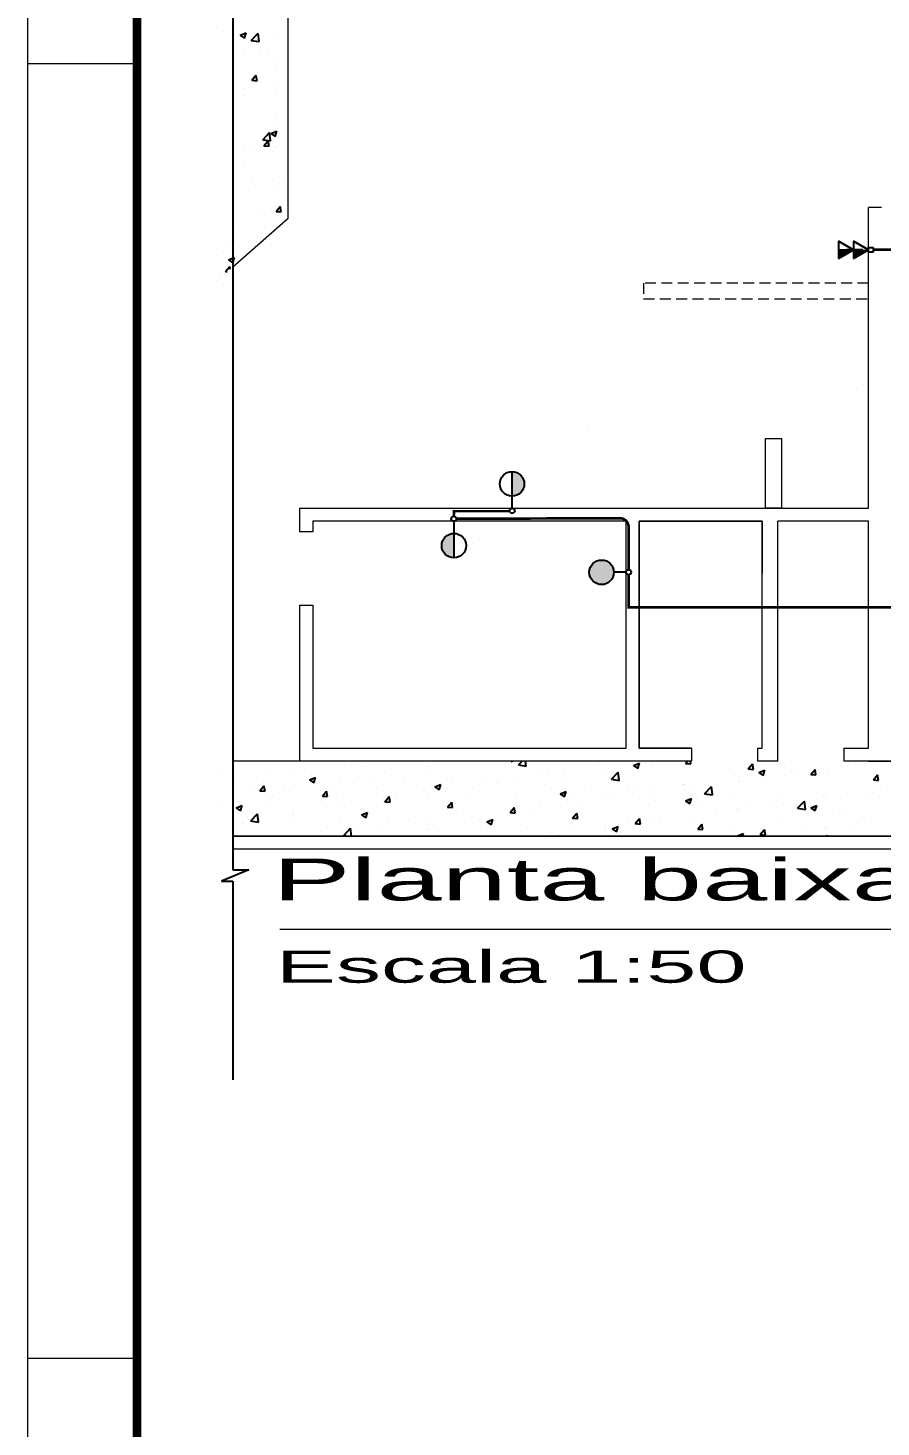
# Model space of a CAD drawing. Header units: millimetres. Extents: x 6597 to 20911, y -10306 to -132.
# Drawn here: x 9652 to 10630, y -2956 to -1351 of the extents above; entities that cross this region are included whole.
import ezdxf

# ---------------------------------------------------------------- set-up
doc = ezdxf.new("R2010")
doc.units = ezdxf.units.MM
doc.header["$LTSCALE"] = 25
doc.header["$MEASUREMENT"] = 0
for name, pattern in [('CENTER', [2, 1.25, -0.25, 0.25, -0.25]), ('DASHDOT', [1, 0.5, -0.25, 0, -0.25]), ('Dashed', [0.75, 0.5, -0.25])]:
    doc.linetypes.add(name, pattern=pattern)
for name, color, linetype, lineweight in [('DI-Título do quadro', 3, 'Continuous', 0), ('MAAI - ALVENARIA', 7, 'Continuous', 0), ('P-SIMBOL', 1, 'Continuous', 30), ('TEXTO', 7, 'Continuous', 30)]:
    doc.layers.add(name, color=color, linetype=linetype, lineweight=lineweight)
for name, color, linetype in [('MAAI - VEGETAÇÃO', 106, 'Continuous'), ('TOMADAS-TV', 4, 'Continuous'), ('tub-intrefone', 30, 'CENTER'), ('TUB-TV', 4, 'DASHDOT')]:
    doc.layers.add(name, color=color, linetype=linetype)
doc.styles.add('STYLE2', font='arial.ttf', dxfattribs={"height": 10})

msp = doc.modelspace()

# ---------------------------------------------------------------- hatches: boundary and pattern name
at = {"layer": 'TOMADAS-TV'}
for points in [[(10206.7, -1887.9, 0.414214), (10220.7, -1873.9, 0.414214), (10206.7, -1859.9)], [(10140, -1930.7, 0.414214), (10126, -1944.7, 0.414214), (10140, -1958.7)], [(10295.1, -1975.3, 1), (10323.4, -1975.3, 1)]]:
    msp.add_hatch(color=256, dxfattribs=at).paths.add_polyline_path(points)

# ---------------------------------------------------------------- linework, layer by layer
at = {"lineweight": 0}
for p, q in [((9651.7, -4362), (9651.7, -157)), ((9776.7, -1392), (9651.7, -1392)), ((9776.7, -2877), (9651.7, -2877))]:
    msp.add_line(p, q, dxfattribs=at)
for p, q in [((9886.4, -252.3), (9886.4, -2316.6)), ((9905.1, -2316.6), (9873.4, -2329.6)), ((9886.4, -2316.6), (9905.1, -2316.6)), ((9873.4, -2329.6), (9886.4, -2329.6)), ((9886.4, -2329.6), (9886.4, -2557.5))]:
    msp.add_line(p, q)
at = {"layer": 'DI-Título do quadro', "color": 7}
msp.add_lwpolyline([(9940.6, -2384.4), (10695.3, -2384.4)], dxfattribs=at)
at = {"layer": 'MAAI - ALVENARIA'}
for p, q in [((9949.9, -1569.1), (9949.9, -1214.8)), ((9886.4, -1625.1), (9949.9, -1569.1)), ((10615.4, -1781.8), (10615.4, -1556.8)), ((10630.4, -1556.8), (10615.4, -1556.8)), ((10615.4, -1891.8), (10615.4, -1721.8)), ((10610.1, -1760.2), (10610.1, -1760.2)), ((10615.4, -1901.8), (10615.4, -1781.8)), ((10497.4, -1901.8), (10497.4, -1821.8)), ((10497.4, -1821.8), (10515.4, -1821.8)), ((10515.4, -1821.8), (10515.4, -1901.8)), ((9963.4, -1928.8), (9963.4, -1901.8)), ((9963.4, -1901.8), (10615.4, -1901.8)), ((10515.4, -1901.8), (10497.4, -1901.8)), ((10515.4, -1901.8), (10615.4, -1901.8)), ((10337.4, -1916.8), (9978.4, -1916.8)), ((9978.4, -1916.8), (9978.4, -1928.8)), ((10337.4, -2176.8), (10337.4, -1916.8)), ((10352.4, -2176.8), (10352.4, -1916.8)), ((10352.4, -1916.8), (10493.4, -1916.8)), ((10493.4, -1916.8), (10493.4, -1976.8)), ((9978.4, -1928.8), (9963.4, -1928.8)), ((9963.4, -2191.8), (9963.4, -2012.8)), ((9963.4, -2012.8), (9978.4, -2012.8)), ((9978.4, -2012.8), (9978.4, -2176.8)), ((9978.4, -2176.8), (10337.4, -2176.8)), ((10412.4, -2176.8), (10352.4, -2176.8)), ((10352.4, -2176.8), (10412.4, -2176.8)), ((10412.4, -2176.8), (10412.4, -2191.8)), ((9963.4, -2191.8), (9886.4, -2191.8)), ((10412.4, -2191.8), (9963.4, -2191.8)), ((13929.9, -2277.8), (9886.4, -2277.8)), ((9886.4, -2277.8), (13929.9, -2277.8)), ((15135.9, -2292.8), (9886.4, -2292.8))]:
    msp.add_line(p, q, dxfattribs=at)
at = {"layer": 'MAAI - ALVENARIA', "linetype": 'Dashed'}
msp.add_lwpolyline([(10615.4, -1643.6), (10357.4, -1643.6), (10357.4, -1661.6), (10615.4, -1661.6), (10615.4, -1643.6)], dxfattribs=at)
at = {"layer": 'MAAI - ALVENARIA'}
for points in [[(10493.4, -1916.8), (10352.4, -1916.8), (10352.4, -2176.8)], [(10493.4, -2176.8), (10493.4, -1916.8)], [(10587.4, -2176.8), (10615.4, -2176.8), (10615.4, -1916.8), (10511.4, -1916.8)], [(10511.4, -2176.8), (10511.4, -1916.8)], [(10511.4, -2191.8), (10488.4, -2191.8), (10488.4, -2176.8), (10493.4, -2176.8)], [(10511.4, -2191.8), (10511.4, -2176.8)], [(10587.4, -2191.8), (10587.4, -2176.8)], [(10615.4, -2191.8), (10722.4, -2191.8), (10587.4, -2191.8)]]:
    msp.add_lwpolyline(points, dxfattribs=at)
at = {"layer": 'MAAI - VEGETAÇÃO', "linetype": 'Continuous', "transparency": 33554559}
for p, q in [((9876.3, -1355.3), (9876.3, -1355.3)), ((9894.9, -1359.3), (9901.9, -1356.6)), ((9894.9, -1359.3), (9899.8, -1362.6)), ((9899.8, -1362.6), (9901.9, -1356.6)), ((9907.7, -1365.3), (9915.5, -1357.1)), ((9916.6, -1366.7), (9915.5, -1357.2)), ((9937.8, -1359.7), (9937.8, -1359.7)), ((9886.5, -1366.8), (9886.5, -1366.8)), ((9900.3, -1377.2), (9900.3, -1377.2)), ((9907.7, -1365.3), (9916.6, -1366.7)), ((9918.2, -1376.2), (9918.2, -1376.2)), ((9888.3, -1386.5), (9888.3, -1386.5)), ((9926.2, -1381.5), (9926.2, -1381.5)), ((9936.6, -1393), (9936.6, -1393)), ((9939.3, -1389.6), (9939.3, -1389.6)), ((9908.3, -1411), (9913.1, -1405.2)), ((9908.3, -1411), (9914.3, -1411.5)), ((9914.3, -1411.5), (9913.1, -1405.2)), ((9898.3, -1427), (9898.3, -1427)), ((9899.9, -1420.9), (9899.9, -1420.9)), ((9935.4, -1426.3), (9935.4, -1426.3)), ((9938.5, -1412.2), (9938.5, -1412.2)), ((9934.1, -1459.6), (9934.1, -1459.6)), ((9936.8, -1452.1), (9936.8, -1452.1)), ((9921, -1479.2), (9928.8, -1471.1)), ((9929.9, -1480.6), (9928.8, -1471.1)), ((9930.2, -1472.1), (9937.2, -1469.4)), ((9930.2, -1472.1), (9935.2, -1475.4)), ((9934.4, -1471.9), (9934.4, -1471.9)), ((9935.2, -1475.4), (9937.2, -1469.4)), ((9899.9, -1491.6), (9899.9, -1491.6)), ((9910.4, -1491.5), (9910.4, -1491.5)), ((9921, -1479.2), (9929.9, -1480.6)), ((9922.2, -1486.2), (9927, -1480.4)), ((9922.2, -1486.2), (9928.2, -1486.7)), ((9928.2, -1486.7), (9927, -1480.4)), ((9932.2, -1480.4), (9932.2, -1480.4)), ((9935.5, -1488.2), (9935.5, -1488.2)), ((9900, -1503.9), (9900, -1503.9)), ((9932.9, -1492.9), (9932.9, -1492.9)), ((9947, -1522.7), (9947, -1522.7)), ((9909.2, -1527.7), (9909.2, -1527.7)), ((9912.3, -1531.2), (9912.3, -1531.2)), ((9931.7, -1526.2), (9931.7, -1526.2)), ((9938.2, -1538.8), (9938.2, -1538.8)), ((9936.1, -1561.4), (9940.9, -1555.7)), ((9942, -1561.9), (9940.9, -1555.7)), ((9920.7, -1562.1), (9920.7, -1562.1)), ((9930.5, -1559.5), (9930.5, -1559.5)), ((9936.1, -1561.4), (9942, -1561.9)), ((9892.8, -1582.3), (9892.8, -1582.3)), ((9877.9, -1599.8), (9877.9, -1599.8)), ((9894.4, -1601.6), (9894.4, -1601.6)), ((9913.9, -1595.7), (9913.9, -1595.7)), ((9875.8, -1608.5), (9875.8, -1608.5)), ((9881.6, -1617.1), (9888.6, -1614.4)), ((9881.6, -1617.1), (9886.5, -1620.4)), ((9886.5, -1620.4), (9888.6, -1614.4)), ((9872.9, -1633.1), (9872.9, -1633.1)), ((9876.7, -1633.1), (9876.7, -1633.1)), ((9878.2, -1630.4), (9883, -1624.6)), ((9878.2, -1630.4), (9880.2, -1630.5)), ((9883.6, -1627.6), (9883, -1624.6)), ((9868.1, -1641), (9868.1, -1641)), ((10293.5, -1806.1), (10293.5, -1806.1)), ((10161.9, -1942.5), (10161.9, -1942.5)), ((9907.4, -2192), (9907.4, -2192)), ((10014.6, -2197.4), (10014.6, -2197.4)), ((10039.7, -2194.1), (10039.7, -2194.1)), ((10110.5, -2197.9), (10110.5, -2197.9)), ((10206.2, -2191.8), (10207, -2192.3)), ((10207, -2192.3), (10207.2, -2191.8)), ((10214, -2196.1), (10218.1, -2191.8)), ((10214, -2196.1), (10222.9, -2197.5)), ((10222.9, -2197.5), (10222.2, -2191.8)), ((10303.3, -2195.3), (10303.3, -2195.3)), ((10306.5, -2193.6), (10306.5, -2193.6)), ((10345.8, -2197), (10352.8, -2194.3)), ((10345.8, -2197), (10350.7, -2200.3)), ((10350.7, -2200.3), (10352.8, -2194.3)), ((10366.3, -2195.7), (10366.3, -2195.7)), ((10405.7, -2194.5), (10408, -2191.8)), ((10405.7, -2194.5), (10411.7, -2195.1)), ((10411.7, -2195.1), (10411.1, -2191.8)), ((10477.4, -2200.8), (10482.2, -2195.1)), ((10483.4, -2201.3), (10482.2, -2195.1)), ((10592.3, -2193.3), (10592.3, -2193.3)), ((10621.4, -2194.2), (10621.4, -2194.2)), ((9870.1, -2202.9), (9870.1, -2202.9)), ((9888.6, -2213.9), (9888.6, -2213.9)), ((9913.6, -2210.7), (9913.6, -2210.7)), ((9923.5, -2205.2), (9923.5, -2205.2)), ((9951.5, -2205.7), (9951.5, -2205.7)), ((9974.3, -2213.2), (9981.3, -2210.5)), ((9974.3, -2213.2), (9979.3, -2216.6)), ((9976.9, -2207.4), (9976.9, -2207.4)), ((9979.3, -2216.6), (9981.3, -2210.5)), ((10008.6, -2211.4), (10008.6, -2211.4)), ((10030.3, -2209.7), (10030.3, -2209.7)), ((10049.2, -2211.6), (10049.2, -2211.6)), ((10060, -2204.3), (10060, -2204.3)), ((10083.7, -2211.9), (10083.7, -2211.9)), ((10107.6, -2201.6), (10107.6, -2201.6)), ((10177.3, -2211.9), (10177.3, -2211.9)), ((10189.8, -2213.6), (10189.8, -2213.6)), ((10240.4, -2203.6), (10240.4, -2203.6)), ((10248.2, -2203.6), (10248.2, -2203.6)), ((10263.1, -2210.3), (10263.1, -2210.3)), ((10265.5, -2200.3), (10265.5, -2200.3)), ((10315, -2202.8), (10315, -2202.8)), ((10320.7, -2212.7), (10328.5, -2204.6)), ((10320.7, -2212.7), (10329.6, -2214.1)), ((10329.6, -2214.1), (10328.5, -2204.6)), ((10461.3, -2208.5), (10461.3, -2208.5)), ((10466.3, -2209.8), (10466.3, -2209.8)), ((10477.4, -2200.8), (10483.4, -2201.3)), ((10489.5, -2205), (10496.5, -2202.3)), ((10489.5, -2205), (10494.5, -2208.4)), ((10491.3, -2206.6), (10491.3, -2206.6)), ((10494.5, -2208.4), (10496.5, -2202.3)), ((10518.9, -2208.1), (10518.9, -2208.1)), ((10519.6, -2198.5), (10519.6, -2198.5)), ((10529.2, -2201.6), (10529.2, -2201.6)), ((10549.1, -2207.1), (10554, -2201.3)), ((10549.1, -2207.1), (10555.1, -2207.6)), ((10555.1, -2207.6), (10554, -2201.3)), ((10569.4, -2201.7), (10569.4, -2201.7)), ((10620.9, -2213.4), (10625.7, -2207.6)), ((10620.9, -2213.4), (10626.8, -2213.9)), ((10626.8, -2213.9), (10625.7, -2207.6)), ((9891.2, -2216.3), (9891.2, -2216.3)), ((9906.2, -2225.3), (9906.2, -2225.3)), ((9917.5, -2225.8), (9922.3, -2220.1)), ((9917.5, -2225.8), (9923.5, -2226.4)), ((9923.5, -2226.4), (9922.3, -2220.1)), ((9944.6, -2218.6), (9944.6, -2218.6)), ((9956.7, -2218.9), (9956.7, -2218.9)), ((9989.2, -2232.1), (9994, -2226.4)), ((9990.9, -2221.6), (9990.9, -2221.6)), ((9995.2, -2232.6), (9994, -2226.4)), ((9998, -2220.9), (9998, -2220.9)), ((10051.2, -2228.5), (10051.2, -2228.5)), ((10051.4, -2223.1), (10051.4, -2223.1)), ((10104.8, -2225.4), (10104.8, -2225.4)), ((10114.4, -2220.2), (10114.4, -2220.2)), ((10118, -2221.2), (10125, -2218.5)), ((10118, -2221.2), (10123, -2224.6)), ((10123, -2224.6), (10125, -2218.5)), ((10131.5, -2223.6), (10131.5, -2223.6)), ((10137.1, -2214.2), (10137.1, -2214.2)), ((10139.4, -2216.9), (10139.4, -2216.9)), ((10158.1, -2227.6), (10158.1, -2227.6)), ((10161.2, -2223.7), (10161.2, -2223.7)), ((10190.4, -2216.4), (10190.4, -2216.4)), ((10211.5, -2229.9), (10211.5, -2229.9)), ((10212.6, -2216.7), (10212.6, -2216.7)), ((10243.8, -2218.7), (10243.8, -2218.7)), ((10261.8, -2229.2), (10268.8, -2226.6)), ((10261.8, -2229.2), (10266.7, -2232.6)), ((10266.7, -2232.6), (10268.8, -2226.6)), ((10297.2, -2221), (10297.2, -2221)), ((10340.2, -2226.4), (10340.2, -2226.4)), ((10344.7, -2228.5), (10344.7, -2228.5)), ((10350.6, -2223.2), (10350.6, -2223.2)), ((10365.1, -2229), (10365.1, -2229)), ((10365.2, -2223.1), (10365.2, -2223.1)), ((10403, -2218.5), (10403, -2218.5)), ((10403.1, -2218.2), (10403.1, -2218.2)), ((10404, -2225.5), (10404, -2225.5)), ((10415.6, -2222.6), (10415.6, -2222.6)), ((10427.4, -2229.2), (10435.2, -2221.1)), ((10427.4, -2229.2), (10436.3, -2230.6)), ((10436.3, -2230.6), (10435.2, -2221.1)), ((10457.3, -2227.7), (10457.3, -2227.7)), ((10467.6, -2215.1), (10467.6, -2215.1)), ((10510.7, -2230), (10510.7, -2230)), ((10591, -2229.4), (10591, -2229.4)), ((10620.2, -2227.5), (10620.2, -2227.5)), ((10628.9, -2224.4), (10628.9, -2224.4)), ((9874.3, -2241.7), (9874.3, -2241.7)), ((9890.3, -2245.5), (9897.3, -2242.8)), ((9890.3, -2245.5), (9895.3, -2248.8)), ((9895.3, -2248.8), (9897.3, -2242.8)), ((9925.2, -2245.1), (9925.2, -2245.1)), ((9932.6, -2231.7), (9932.6, -2231.7)), ((9988.3, -2236.8), (9988.3, -2236.8)), ((9989.2, -2232.1), (9995.2, -2232.6)), ((10007.4, -2244.7), (10007.4, -2244.7)), ((10013.3, -2233.5), (10013.3, -2233.5)), ((10014.9, -2243.6), (10014.9, -2243.6)), ((10058.8, -2237.6), (10058.8, -2237.6)), ((10060.9, -2238.4), (10065.7, -2232.6)), ((10060.9, -2238.4), (10066.9, -2238.9)), ((10066.9, -2238.9), (10065.7, -2232.6)), ((10073.2, -2233.6), (10073.2, -2233.6)), ((10109.3, -2231.2), (10109.3, -2231.2)), ((10132.7, -2244.7), (10137.5, -2238.9)), ((10132.7, -2244.7), (10138.6, -2245.2)), ((10138.6, -2245.2), (10137.5, -2238.9)), ((10204.4, -2250.9), (10209.2, -2245.2)), ((10210.4, -2251.5), (10209.2, -2245.2)), ((10214.1, -2243), (10214.1, -2243)), ((10239.2, -2239.7), (10239.2, -2239.7)), ((10261.8, -2243.6), (10261.8, -2243.6)), ((10264.9, -2232.1), (10264.9, -2232.1)), ((10277, -2234.8), (10277, -2234.8)), ((10286.3, -2238.6), (10286.3, -2238.6)), ((10313.8, -2236.1), (10313.8, -2236.1)), ((10318.3, -2234.4), (10318.3, -2234.4)), ((10371.7, -2236.6), (10371.7, -2236.6)), ((10405.5, -2237.3), (10412.5, -2234.6)), ((10405.5, -2237.3), (10410.4, -2240.6)), ((10410.4, -2240.6), (10412.5, -2234.6)), ((10425.1, -2238.9), (10425.1, -2238.9)), ((10465, -2246), (10465, -2246)), ((10478.4, -2241.2), (10478.4, -2241.2)), ((10502.9, -2241), (10502.9, -2241)), ((10517.7, -2241.4), (10517.7, -2241.4)), ((10531.8, -2243.4), (10531.8, -2243.4)), ((10534.1, -2245.8), (10541.9, -2237.7)), ((10534.1, -2245.8), (10543, -2247.2)), ((10543, -2247.2), (10541.9, -2237.7)), ((10549.2, -2245.3), (10556.2, -2242.6)), ((10549.2, -2245.3), (10554.2, -2248.6)), ((10554.2, -2248.6), (10556.2, -2242.6)), ((10564.1, -2232.2), (10564.1, -2232.2)), ((10566, -2232.7), (10566, -2232.7)), ((10568.2, -2235), (10568.2, -2235)), ((10585.2, -2245.7), (10585.2, -2245.7)), ((10617.5, -2234.5), (10617.5, -2234.5)), ((9887.3, -2250.1), (9887.3, -2250.1)), ((9903.6, -2256), (9903.6, -2256)), ((9905, -2258.6), (9905, -2258.6)), ((9907, -2260.4), (9915.9, -2261.8)), ((9907.1, -2260.4), (9914.8, -2252.3)), ((9915.9, -2261.8), (9914.8, -2252.3)), ((9955.5, -2252.2), (9955.5, -2252.2)), ((9956.6, -2253.6), (9956.6, -2253.6)), ((9957, -2258.3), (9957, -2258.3)), ((10010.4, -2260.5), (10010.4, -2260.5)), ((10034, -2253.5), (10041, -2250.8)), ((10034, -2253.5), (10039, -2256.8)), ((10039, -2256.8), (10041, -2250.8)), ((10088.1, -2259.6), (10088.1, -2259.6)), ((10113.1, -2256.3), (10113.1, -2256.3)), ((10151, -2251.4), (10151, -2251.4)), ((10160, -2257), (10160, -2257)), ((10169.7, -2258.6), (10169.7, -2258.6)), ((10177.7, -2261.5), (10184.7, -2258.8)), ((10177.7, -2261.5), (10182.7, -2264.9)), ((10182.7, -2264.9), (10184.7, -2258.8)), ((10204.4, -2250.9), (10210.4, -2251.5)), ((10211.3, -2250), (10211.3, -2250)), ((10228, -2248.6), (10228, -2248.6)), ((10276.1, -2257.2), (10280.9, -2251.5)), ((10276.1, -2257.2), (10282.1, -2257.7)), ((10282.1, -2257.7), (10280.9, -2251.5)), ((10347.8, -2263.5), (10352.7, -2257.7)), ((10353.8, -2264), (10352.7, -2257.7)), ((10376.8, -2257.6), (10376.8, -2257.6)), ((10414.4, -2255.9), (10414.4, -2255.9)), ((10439.9, -2249.3), (10439.9, -2249.3)), ((10466.4, -2248.4), (10466.4, -2248.4)), ((10515.5, -2258.2), (10515.5, -2258.2)), ((10573.8, -2248.2), (10573.8, -2248.2)), ((10618.9, -2260.8), (10618.9, -2260.8)), ((9898.2, -2263.6), (9898.2, -2263.6)), ((9962, -2276.2), (9962, -2276.2)), ((9987, -2272.9), (9987, -2272.9)), ((10013.8, -2277), (10021.6, -2268.9)), ((10013.8, -2277), (10019, -2277.8)), ((10022.6, -2277.8), (10021.6, -2268.9)), ((10024.9, -2268), (10024.9, -2268)), ((10057.5, -2270.9), (10057.5, -2270.9)), ((10063.8, -2262.8), (10063.8, -2262.8)), ((10108.1, -2264.5), (10108.1, -2264.5)), ((10111.4, -2268.6), (10111.4, -2268.6)), ((10117.2, -2265), (10117.2, -2265)), ((10170.5, -2267.3), (10170.5, -2267.3)), ((10223.9, -2269.5), (10223.9, -2269.5)), ((10250.7, -2274.2), (10250.7, -2274.2)), ((10260.6, -2276.9), (10260.6, -2276.9)), ((10277.3, -2271.8), (10277.3, -2271.8)), ((10312.6, -2269.4), (10312.6, -2269.4)), ((10313.9, -2265.9), (10313.9, -2265.9)), ((10321.4, -2269.5), (10328.4, -2266.8)), ((10321.4, -2269.5), (10326.4, -2272.9)), ((10326.4, -2272.9), (10328.4, -2266.8)), ((10330.7, -2274), (10330.7, -2274)), ((10338.9, -2262.6), (10338.9, -2262.6)), ((10347.8, -2263.5), (10353.8, -2264)), ((10363.9, -2262.3), (10363.9, -2262.3)), ((10384.1, -2276.3), (10384.1, -2276.3)), ((10419.6, -2269.8), (10424.4, -2264)), ((10419.6, -2269.8), (10425.5, -2270.3)), ((10425.5, -2270.3), (10424.4, -2264)), ((10457.2, -2268.2), (10457.2, -2268.2)), ((10465.2, -2277.5), (10472.2, -2274.8)), ((10465.2, -2277.5), (10465.6, -2277.8)), ((10471.2, -2277.8), (10472.2, -2274.8)), ((10491.3, -2276), (10496.1, -2270.3)), ((10491.3, -2276), (10497.3, -2276.6)), ((10497.3, -2276.6), (10496.1, -2270.3)), ((10516.5, -2274.7), (10516.5, -2274.7)), ((10539.7, -2272.1), (10539.7, -2272.1)), ((10564.7, -2268.8), (10564.7, -2268.8)), ((10566.8, -2277.8), (10567.8, -2276.6)), ((10567, -2268.3), (10567, -2268.3)), ((10568.1, -2277.8), (10567.8, -2276.6)), ((10597.8, -2270.1), (10597.8, -2270.1)), ((10602.6, -2263.9), (10602.6, -2263.9))]:
    msp.add_line(p, q, dxfattribs=at)
at = {"layer": 'P-SIMBOL'}
msp.add_line((10590, -1605.4), (10608.7, -1605.4), dxfattribs=at)
at = {"layer": 'TEXTO', "color": 7, "const_width": 10}
msp.add_lwpolyline([(15546.7, -207), (9776.7, -207), (9776.7, -4312), (15546.7, -4312)], close=True, dxfattribs=at)
at = {"layer": 'TOMADAS-TV'}
for points in [[(10206.7, -1901.8), (10206.7, -1859.9)], [(10140, -1916.8), (10140, -1958.7)], [(10337.4, -1975.3), (10323.4, -1975.3)]]:
    msp.add_lwpolyline(points, dxfattribs=at)
for centre, radius in [((10206.7, -1873.9), 14), ((10206.8, -1904.7), 2.9), ((10139.9, -1913.9), 2.9), ((10140, -1944.7), 14), ((10309.3, -1975.3), 14.1), ((10340.3, -1975.3), 2.92)]:
    msp.add_circle(centre, radius, dxfattribs=at)
at = {"layer": 'tub-intrefone'}
for p, q in [((10615.4, -1608), (10615.4, -1602.7)), ((10615.4, -1602.7), (10620.7, -1602.7)), ((10620.7, -1602.7), (10620.7, -1608)), ((10580.8, -1605.4), (10598.1, -1605.4)), ((10620.7, -1608), (10615.4, -1608))]:
    msp.add_line(p, q, dxfattribs=at)
for points in [[(10580.8, -1595.4), (10598.1, -1605.4), (10580.8, -1595.4)], [(10598.1, -1595.4), (10615.4, -1605.4), (10598.1, -1595.4)]]:
    msp.add_lwpolyline(points, dxfattribs=at)
for points in [[(10580.8, -1595.4), (10580.8, -1615.4), (10598.1, -1605.4)], [(10598.1, -1595.4), (10598.1, -1615.4), (10615.4, -1605.4)]]:
    msp.add_lwpolyline(points, close=True, dxfattribs=at)
at = {"layer": 'tub-intrefone', "const_width": 3}
msp.add_lwpolyline([(10620.7, -1605.4), (11424.2, -1605.4, -0.414214), (11434.2, -1615.4), (11434.2, -1747.6)], format="xyb", dxfattribs=at)
at = {"layer": 'tub-intrefone'}
for points in [[(10580.8, -1605.4), (10580.8, -1615.4), (10598.1, -1605.4)], [(10598.1, -1605.4), (10598.1, -1615.4), (10615.4, -1605.4)]]:
    msp.add_solid(points, dxfattribs=at)
at = {"layer": 'TUB-TV', "const_width": 3}
for points in [[(10139.9, -1911), (10140.1, -1905.2), (10203.9, -1905.2)], [(10340.3, -1978.2), (10340.3, -2015.4), (10946.6, -2015.4)]]:
    msp.add_lwpolyline(points, dxfattribs=at)
msp.add_lwpolyline([(10340.3, -1972.4), (10340.3, -1923.3, 0.415117), (10330.3, -1913.3), (10142.8, -1913.9)], format="xyb", dxfattribs=at)

# ---------------------------------------------------------------- texts
at = {"layer": 'TEXTO', "style": 'STYLE2', "width": 2}
for s, height, p in [('Planta baixa', 48.048, (9932, -2351.6)), ('Escala 1:50', 36.96, (9935.9, -2446))]:
    msp.add_text(s, height=height, dxfattribs=at).set_placement(p)

doc.saveas('drawing.dxf')
